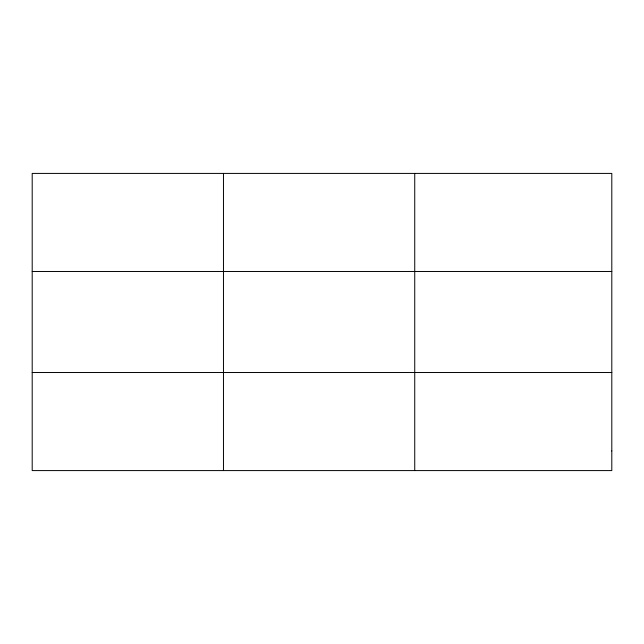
<?xml version="1.0" encoding="UTF-8"?>
<svg xmlns="http://www.w3.org/2000/svg" width="644" height="644" viewBox="0 0 644 644"><rect width="100%" height="100%" fill="white"/><g stroke="black" fill="none" stroke-linecap="round" stroke-linejoin="round"><path stroke-width="0.97" d="M223.468 173.413L223.468 470.587M414.736 173.413L414.736 470.587M32.2 271.478L611.8 271.478M32.2 372.522L611.8 372.522M611.8 450.969L611.8 470.587L32.2 470.587L32.2 173.413L611.8 173.413L611.8 450.969"/></g></svg>
